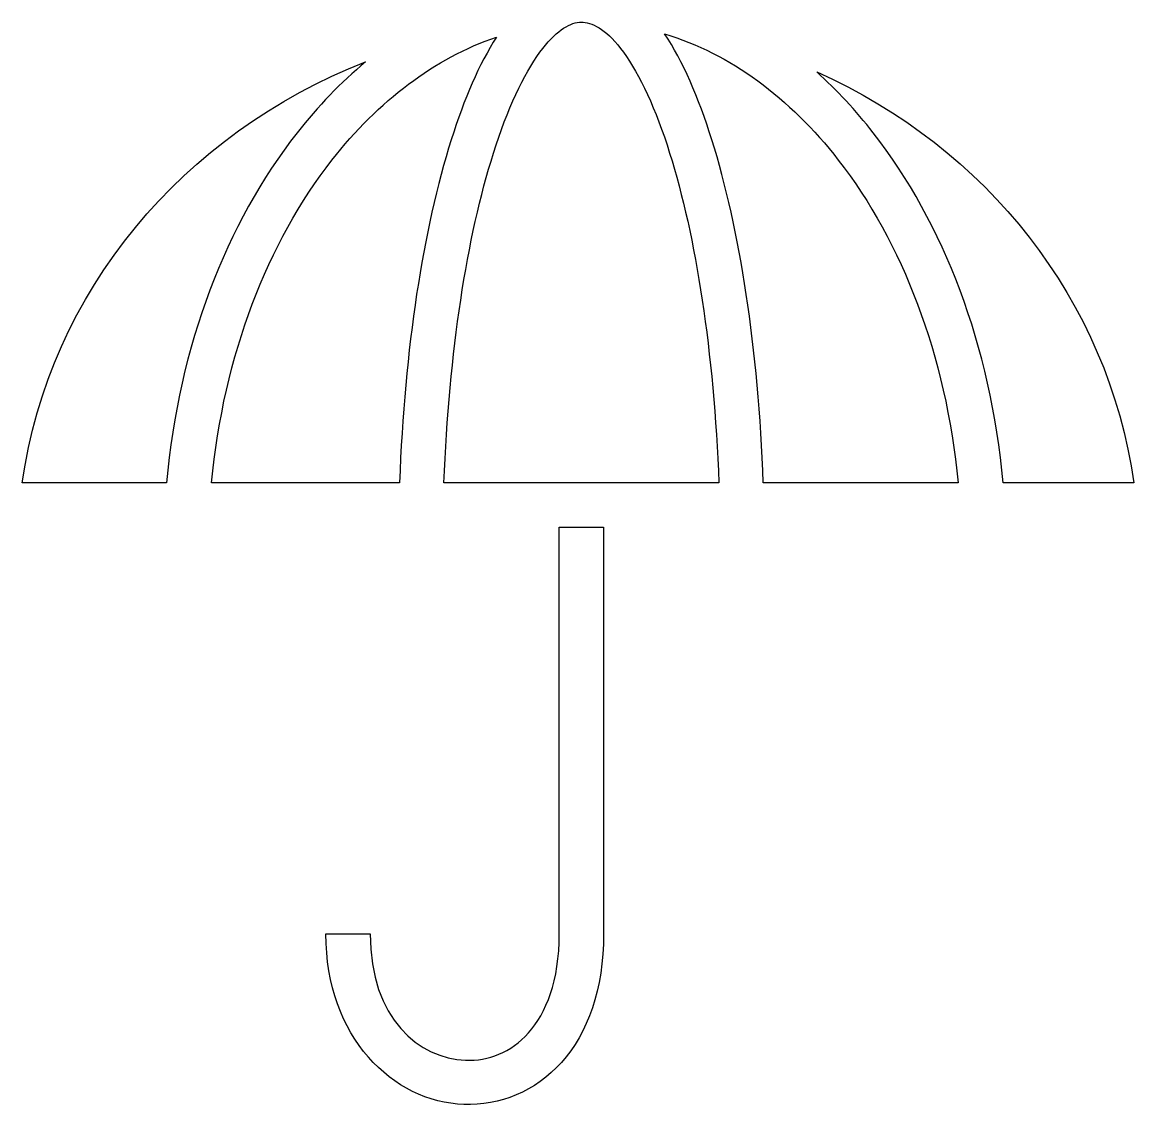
# Model space of a CAD drawing. Header units: centimetres. Extents: x -9.8 to 10, y -9.9 to 9.4.
import ezdxf

# ---------------------------------------------------------------- set-up
doc = ezdxf.new("R2010")
doc.units = ezdxf.units.CM
doc.header["$MEASUREMENT"] = 0
doc.layers.add('Layer 1', color=7, linetype='Continuous')

msp = doc.modelspace()

# ---------------------------------------------------------------- linework, layer by layer
at = {"layer": 'Layer 1'}
for points, knots in [([(0.10281, 9.42328), (-0.09234, 9.40473), (-0.3308, 9.25672), (-0.59958, 8.88956), (-0.59958, 8.88956), (-0.88809, 8.49529), (-1.17825, 7.87702), (-1.42578, 7.09476), (-1.42578, 7.09476), (-1.89359, 5.61601), (-2.21841, 3.55012), (-2.30604, 1.22683), (-2.30604, 1.22683), (-2.30604, 1.22683), (2.58418, 1.22683), (2.58418, 1.22683), (2.58418, 1.22683), (2.49677, 3.55029), (2.17456, 5.61719), (1.70919, 7.09606), (1.70919, 7.09606), (1.46293, 7.8784), (1.1745, 8.49549), (0.88691, 8.88955), (0.88691, 8.88955), (0.60987, 9.26919), (0.36601, 9.41315), (0.1674, 9.42327), (0.1674, 9.42327), (0.14716, 9.42302), (0.12692, 9.42369), (0.10668, 9.42327), (0.10668, 9.42327), (0.10541, 9.42319), (0.10415, 9.42327), (0.1028, 9.42327), (0.1028, 9.42327), (0.1028, 9.42327), (0.10281, 9.42328), (0.10281, 9.42328)], [0, 0, 0, 0, 0.09090909, 0.09090909, 0.09090909, 0.09090909, 0.18181818, 0.18181818, 0.18181818, 0.18181818, 0.27272727, 0.27272727, 0.27272727, 0.27272727, 0.36363636, 0.36363636, 0.36363636, 0.36363636, 0.45454545, 0.45454545, 0.45454545, 0.45454545, 0.54545455, 0.54545455, 0.54545455, 0.54545455, 0.63636364, 0.63636364, 0.63636364, 0.63636364, 0.72727273, 0.72727273, 0.72727273, 0.72727273, 0.81818182, 0.81818182, 0.81818182, 0.81818182, 1, 1, 1, 1]), ([(-1.37046, 9.15964), (-2.47054, 8.78494), (-3.47085, 8.02633), (-4.29852, 6.97083), (-4.29852, 6.97083), (-5.43891, 5.51633), (-6.22505, 3.49965), (-6.44116, 1.22671), (-6.44116, 1.22671), (-6.44116, 1.22671), (-3.09669, 1.22671), (-3.09669, 1.22671), (-3.09669, 1.22671), (-3.0094, 3.61856), (-2.67826, 5.74855), (-2.17692, 7.33318), (-2.17692, 7.33318), (-1.9455, 8.06463), (-1.68069, 8.67969), (-1.37046, 9.1596), (-1.37046, 9.1596), (-1.37046, 9.1596), (-1.37046, 9.15964), (-1.37046, 9.15964)], [0, 0, 0, 0, 0.14285714, 0.14285714, 0.14285714, 0.14285714, 0.28571429, 0.28571429, 0.28571429, 0.28571429, 0.42857143, 0.42857143, 0.42857143, 0.42857143, 0.57142857, 0.57142857, 0.57142857, 0.57142857, 0.71428571, 0.71428571, 0.71428571, 0.71428571, 1, 1, 1, 1]), ([(1.6195, 9.21636), (1.94483, 8.72827), (2.2209, 8.09258), (2.46024, 7.33196), (2.46024, 7.33196), (2.95888, 5.74737), (3.28758, 3.61823), (3.37474, 1.22688), (3.37474, 1.22688), (3.37474, 1.22688), (6.84053, 1.22688), (6.84053, 1.22688), (6.84053, 1.22688), (6.62493, 3.50024), (5.84381, 5.51789), (4.70966, 6.97227), (4.70966, 6.97227), (3.84311, 8.0834), (2.78566, 8.86532), (1.61959, 9.21636), (1.61959, 9.21636), (1.61959, 9.21636), (1.6195, 9.21636), (1.6195, 9.21636)], [0, 0, 0, 0, 0.14285714, 0.14285714, 0.14285714, 0.14285714, 0.28571429, 0.28571429, 0.28571429, 0.28571429, 0.42857143, 0.42857143, 0.42857143, 0.42857143, 0.57142857, 0.57142857, 0.57142857, 0.57142857, 0.71428571, 0.71428571, 0.71428571, 0.71428571, 1, 1, 1, 1]), ([(-3.70024, 8.71814), (-6.95012, 7.45589), (-9.33333, 4.6233), (-9.80932, 1.22683), (-9.80932, 1.22683), (-9.80932, 1.22683), (-7.24108, 1.22683), (-7.24108, 1.22683), (-7.24108, 1.22683), (-7.0235, 3.66861), (-6.18056, 5.84828), (-4.9191, 7.45715), (-4.9191, 7.45715), (-4.54853, 7.92985), (-4.14009, 8.35288), (-3.70019, 8.71823), (-3.70019, 8.71823), (-3.70019, 8.71823), (-3.70024, 8.71814), (-3.70024, 8.71814)], [0, 0, 0, 0, 0.16666667, 0.16666667, 0.16666667, 0.16666667, 0.33333333, 0.33333333, 0.33333333, 0.33333333, 0.5, 0.5, 0.5, 0.5, 0.66666667, 0.66666667, 0.66666667, 0.66666667, 1, 1, 1, 1]), ([(4.32487, 8.53893), (4.68469, 8.21613), (5.02161, 7.85328), (5.33163, 7.45572), (5.33163, 7.45572), (6.58655, 5.84659), (7.42333, 3.66777), (7.64033, 1.22675), (7.64033, 1.22675), (7.64033, 1.22675), (9.96615, 1.22675), (9.96615, 1.22675), (9.96615, 1.22675), (9.51297, 4.47065), (7.33925, 7.20026), (4.32492, 8.53893), (4.32492, 8.53893), (4.32492, 8.53893), (4.32487, 8.53893), (4.32487, 8.53893)], [0, 0, 0, 0, 0.16666667, 0.16666667, 0.16666667, 0.16666667, 0.33333333, 0.33333333, 0.33333333, 0.33333333, 0.5, 0.5, 0.5, 0.5, 0.66666667, 0.66666667, 0.66666667, 0.66666667, 1, 1, 1, 1]), ([(-0.25427, 0.4388), (-0.25427, 0.4388), (-0.25427, -6.79427), (-0.25427, -6.79427), (-0.25427, -6.79427), (-0.25427, -7.63923), (-0.48893, -8.20622), (-0.80245, -8.55744), (-0.80245, -8.55744), (-1.1161, -8.9087), (-1.51484, -9.05979), (-1.9226, -9.04503), (-1.9226, -9.04503), (-2.73813, -9.01551), (-3.6186, -8.32058), (-3.6186, -6.79431), (-3.6186, -6.79431), (-3.6186, -6.79431), (-4.40655, -6.79431), (-4.40655, -6.79431), (-4.40655, -6.79431), (-4.40655, -8.64371), (-3.211, -9.78739), (-1.95027, -9.83306), (-1.95027, -9.83306), (-1.31986, -9.85583), (-0.67975, -9.60409), (-0.21481, -9.08323), (-0.21481, -9.08323), (0.25018, -8.56237), (0.53367, -7.78762), (0.53367, -6.79435), (0.53367, -6.79435), (0.53367, -6.79435), (0.53368, 0.43884), (0.53368, 0.43884), (0.53368, 0.43884), (0.53368, 0.43884), (-0.25427, 0.43884), (-0.25427, 0.43884), (-0.25427, 0.43884), (-0.25427, 0.43884), (-0.25427, 0.4388), (-0.25427, 0.4388)], [0, 0, 0, 0, 0.08333333, 0.08333333, 0.08333333, 0.08333333, 0.16666667, 0.16666667, 0.16666667, 0.16666667, 0.25, 0.25, 0.25, 0.25, 0.33333333, 0.33333333, 0.33333333, 0.33333333, 0.41666667, 0.41666667, 0.41666667, 0.41666667, 0.5, 0.5, 0.5, 0.5, 0.58333333, 0.58333333, 0.58333333, 0.58333333, 0.66666667, 0.66666667, 0.66666667, 0.66666667, 0.75, 0.75, 0.75, 0.75, 0.83333333, 0.83333333, 0.83333333, 0.83333333, 1, 1, 1, 1])]:
    msp.add_open_spline(points, degree=3, knots=knots, dxfattribs=at)

doc.saveas('drawing.dxf')
